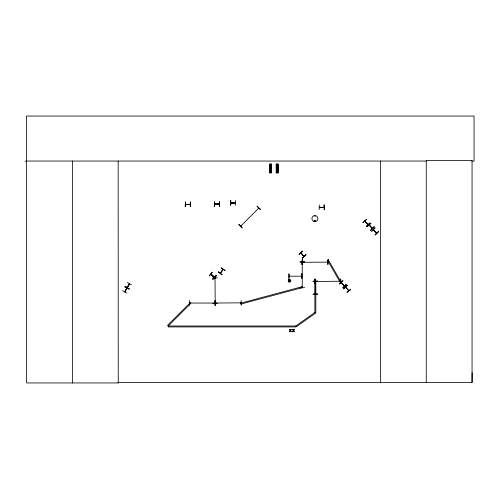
<?xml version="1.0" encoding="UTF-8"?>
<svg xmlns="http://www.w3.org/2000/svg" width="499" height="499" viewBox="0 0 499 499"><rect width="100%" height="100%" fill="white"/><g stroke="black" fill="none" stroke-linecap="round" stroke-linejoin="round"><path stroke-width="0.75" d="M471.717 161.046L474.05 161.046L474.05 116.055L26.559 116.055L26.559 382.945L118.238 382.945L118.176 382.421L472.06 382.421L472.129 372.772M210.909 274.25L214.289 277.325M211.32 274.363L210.99 274.032L214.364 277.394L210.803 274.338M124.663 291.834L125.13 291.453M126.783 288.16L127.382 287.549M364.937 221.069C366.615 223.97 371.905 228.667 364.713 221.144M341.204 282.584L344.435 285.989L341.185 282.49M373.414 229.808L376.589 233.307L373.601 229.702M215.194 303.38L215.007 277.943L214.957 278.38M302.244 287.667L302.406 287.137L302.413 287.667M302.463 287.567L302.226 287.199M220.19 273.115L223.103 269.466M289.289 281.648L290.275 280.956L289.588 279.976L288.603 280.663L289.289 281.648L289.414 280.943M289.588 279.976L289.464 280.675L289.981 280.164M215.019 303.049L189.526 303.043L189.982 303.03M214.508 277.232L213.928 277.082M315.249 281.492L340.599 281.218L340.218 281.436M368.137 224.463L364.831 221.032M240.593 226.022L240.967 225.642M124.688 291.79L129.341 283.731L129.285 284.255M129.503 283.881L124.831 291.871L129.553 283.794M345.508 287.268L348.764 290.736M369.042 225.055L372.26 228.48M372.416 228.405L372.142 228.074M300.803 252.881L303.96 256.436M304.084 256.33L300.828 252.949M315.249 281.33L315.237 294.03M314.701 215.973L315.106 216.292L314.757 215.936M314.644 220.645C315.037 221.887 315.337 220.071 314.782 220.564M215.194 278.411L215.169 277.993M302.244 262.131L302.244 287.617L302.244 287.187M302.438 262.649L302.375 262.112L302.213 262.636M214.533 204.054L215.063 204.047L214.632 204.266M189.514 302.849L189.994 302.849L189.614 302.824M215.612 302.849L216.111 303.049M319.254 207.216L323.92 207.434M124.856 286.894L129.116 289.052L124.869 286.875M126.802 293.069L122.654 290.711M129.185 288.933L125.187 286.32L129.204 288.909M131.505 284.923L127.388 282.509M240.63 225.985L240.861 225.679M241.029 225.847L240.711 226.134M258.769 208.127L240.799 226.084M222.136 274.631L218.331 271.755M221.151 267.913L225.143 270.533L221.169 267.882M315.249 221.138C315.387 219.304 313.771 221.606 315.137 221.182M219.298 204.022L214.632 204.029M219.298 204.185L214.595 204.234M214.57 302.849L215.05 302.849M241.142 302.849L215.612 303.018M302.313 262.299L327.793 262.131L327.413 262.349M315.162 281.38L315.642 281.211L315.212 281.405M340.617 281.417L340.131 281.411M323.957 207.403L319.316 207.403M288.896 281.461L289.351 280.912M209.262 275.835L212.3 272.155L209.312 275.878M212.886 279.091L216.242 275.697L212.861 279.066M212.905 279.109L216.098 275.567M213.042 279.228L216.229 275.685M220.383 273.202L223.084 269.379M257.01 206.349L260.447 209.649M258.732 208.114L258.276 208.345L258.65 207.964M362.885 222.566L366.491 219.435L363.029 222.716M366.366 226.184L369.84 222.916M366.528 226.353L369.965 223.047M367.32 226.546L370.851 223.34M369.391 225.473L369.198 224.906L372.26 228.554M370.632 230.108L374.15 226.889M374.986 234.886L378.479 231.636M339.32 283.862L342.832 280.631M339.457 284.012L342.95 280.762M344.397 285.946L341.366 282.415M342.913 287.73L346.244 284.305L342.925 287.748M343.786 288.759L347.298 285.534M347.098 292.327L350.747 289.245L347.073 292.302M220.402 273.153L223.115 269.429M299.063 254.347L302.494 251.028L299.088 254.371M305.837 254.833L302.406 258.158L305.818 254.808M302.275 258.008L305.862 254.858M302.394 258.139L305.974 254.989M288.64 281.099L289.314 280.856M289.563 280.762L290.237 280.519M373.501 229.659L376.757 233.127M345.639 287.125L348.851 290.586M302.812 262.331L302.413 262.343M327.743 262.324L327.413 262.324M340.218 281.168L340.599 281.218M235.416 203.031L230.8 202.981M369.26 224.968L372.366 228.317M301.745 273.695L301.764 278.467L301.776 273.695M289.202 276.184L301.539 276.19M288.996 278.467L288.977 273.695L288.958 278.467M271.331 164.159L271.462 172.773L269.628 172.797L269.535 164.183L271.369 164.159M277.993 164.159L276.159 164.183L276.259 172.797L278.086 172.773L277.987 164.159L277.962 172.773M269.666 165.057L271.256 165.044M276.29 165.057L277.881 165.044M269.672 165.643L271.263 165.624M276.296 165.643L277.887 165.624M269.685 166.516L271.275 166.498M276.303 166.516L277.893 166.498M269.691 167.296L271.281 167.277M276.315 167.296L277.899 167.277M269.697 168.169L271.288 168.151M276.321 168.169L277.912 168.151M269.741 171.918L271.331 171.899M276.365 171.918L277.955 171.899M269.479 172.167L271.599 172.143M269.479 172.236L271.599 172.211M276.103 172.167L278.224 172.143M276.103 172.236L278.224 172.211M219.286 201.721L219.379 206.486M214.582 204.054L219.198 203.997M214.283 206.524L214.483 201.752L214.302 206.524M299.943 261.881L304.708 261.875M299.943 262.081L304.714 262.05M302.375 262.312L302.787 262.087M212.705 277.962L217.47 277.899M340.168 281.386L340.599 281.38M314.863 283.688L315.062 278.916L314.888 283.688M340.929 283.682L340.667 278.916L340.904 283.682M304.714 287.655L299.943 287.923M189.501 300.548L189.495 305.319M215.593 300.548L215.032 300.548L215.063 305.313L215.624 305.319L215.593 300.548L215.562 305.319M241.129 300.548L241.229 305.313M189.994 303.012L189.614 303.036M214.57 303.018L215.194 303.049M215.662 303.018L216.092 302.849M241.079 302.831L240.718 303.043M240.668 303.018L241.098 303.018M212.705 303.492L217.47 303.529M312.973 281.255L317.738 281.137L312.973 281.286M317.744 294.073L312.973 294.185L317.738 294.042M24.95 161.233L26.559 161.227M26.559 161.046L426.258 161.046M230.75 200.511L230.75 205.282M185.497 201.964L185.235 206.736L185.428 201.964M231.804 202.962L234.542 202.962M190.2 204.253L185.509 204.459M186.551 204.415L189.289 204.415M185.597 204.459L190.269 204.484M319.254 204.914L319.217 209.686M324.019 204.914L324.288 209.686L324.088 204.914M235.516 205.282L235.584 200.511M190.269 206.736L190.331 201.964M324.019 207.434L319.329 207.384M288.603 280.663L289.308 280.787M289.57 280.837L290.275 280.956M211.071 274.076L214.451 277.145M218.188 271.955L222.036 274.774M288.79 280.263L289.333 280.725M289.545 280.9L290.087 281.355M211.526 274.993L213.584 276.802M257.178 206.174L260.572 209.524M365.455 221.893L367.358 223.864M364.763 221.232L367.981 224.619M370.857 223.346L367.364 226.59M301.527 253.635L303.33 255.694M235.516 202.812L230.825 203.031M289.146 280.014L289.395 280.681M289.482 280.937L289.726 281.611M277.856 164.159L277.843 172.779M277.743 164.159L277.837 172.779M277.556 164.165L277.737 172.779M277.569 172.779L277.444 164.165L277.531 172.779M277.413 172.779L276.926 172.785M276.608 164.183L276.671 172.797M276.471 164.183L276.502 172.797L276.396 164.183M276.296 164.183L276.371 172.797M271.263 164.159L271.337 172.773M271.163 164.159L271.219 172.779M271.063 164.165L271.119 172.779M270.951 164.165L271.032 172.779M270.82 164.165L270.907 172.779M270.177 172.797L270.09 164.177L270.078 172.797M269.884 164.183L270.046 172.797M269.778 164.183L269.934 172.797M269.66 164.183L269.834 172.797M269.572 164.183L269.734 172.797M315.031 278.916L315.062 283.682M302.232 259.829L302.257 264.601M219.529 201.721L219.56 206.486M215.275 300.548L215.362 305.319M215.1 300.548L215.094 305.313M472.06 382.421L472.06 160.528L426.258 160.528L426.258 382.421M380.45 161.046L380.45 382.945M230.713 200.511L230.681 205.282M190.512 201.964L190.512 206.736M118.169 161.046L118.238 382.945M72.367 161.046L72.367 382.945M270.146 167.633C270.595 168.98 271.188 166.672 270.146 167.633M276.77 167.633C277.219 168.98 277.806 166.672 276.77 167.633M290.942 329.371L290.331 330.363L289.351 329.371L290.125 330.631L289.326 331.891L290.312 330.881L291.31 331.891L290.518 330.612L291.31 329.371L290.942 329.371M294.036 329.371L293.431 330.363L292.445 329.371L293.219 330.631L292.42 331.891L293.406 330.881L294.404 331.891L293.612 330.612L294.404 329.371L294.036 329.371M238.952 224.407L242.165 227.943L238.952 224.407M190.063 302.862L167.577 325.342L168.232 325.997L168.232 326.926L295.82 326.926L295.82 325.997L315 312.393L315.536 313.147L296.356 326.751L295.82 325.997L168.232 325.997L190.718 303.517L190.063 302.862M288.422 279.714C287.056 285.858 294.672 278.822 288.422 279.714M374.107 226.839L370.788 230.282L374.107 226.839M375.023 227.918L371.693 231.343L375.005 227.9M378.442 231.598L375.117 235.029L378.429 231.586M347.142 285.366L343.83 288.809L347.142 285.366M328.261 259.792L327.456 260.253L340.175 282.284L340.979 281.816L328.261 259.792M302.026 286.738L240.605 303.192L240.842 304.091L302.263 287.636L302.026 286.738M302.294 259.829L302.063 264.601L302.294 259.829M328.093 259.829L327.862 264.601L328.074 259.829M315.811 282.584L314.881 282.584L314.881 312.736L315.811 312.736L315.811 282.584M276.808 172.791L276.714 164.177L276.802 172.797M313.416 221.194A3.019 3.019 0 0 0 317.938 218.581A3.019 3.019 0 0 0 313.416 215.967A3.019 3.019 0 0 0 313.416 221.194"/></g></svg>
